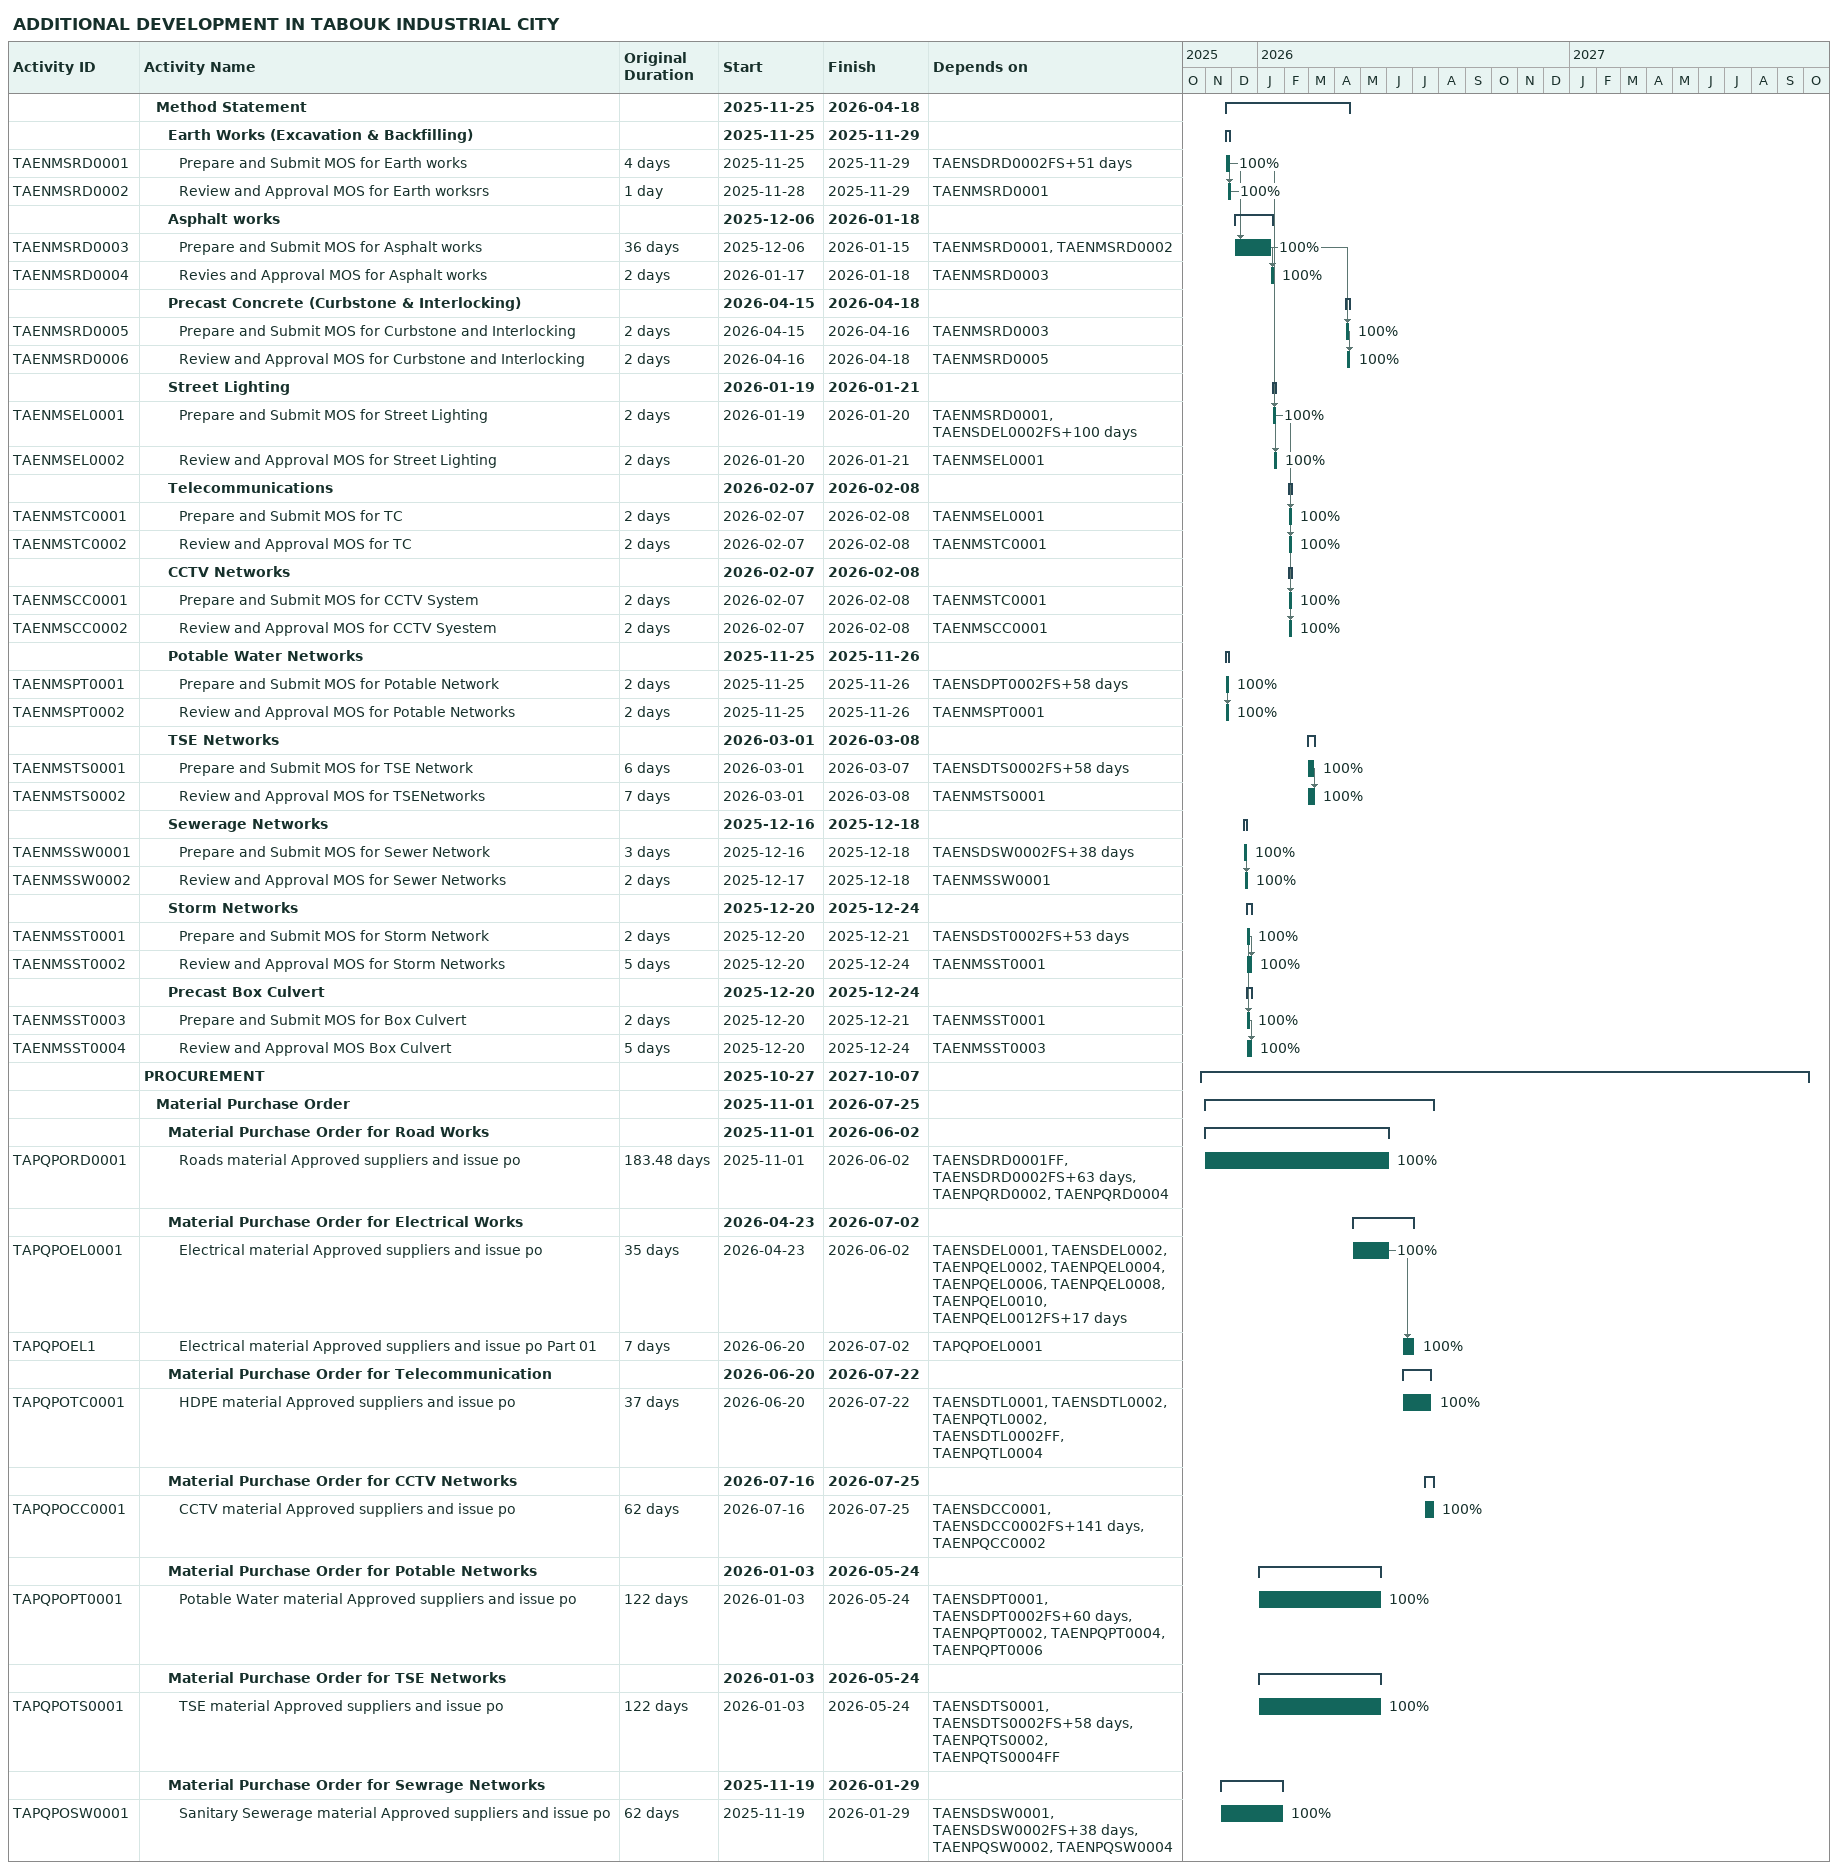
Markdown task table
ADDITIONAL DEVELOPMENT IN TABOUK INDUSTRIAL CITY

| ID | Level | Task | Original duration | Start | Finish | Predecessors | % complete |
|---|---|---|---|---|---|---|---|
|  | 2 | **Method Statement** |  | 2025-11-25 | 2026-04-18 |  |  |
|  | 3 | **Earth Works (Excavation & Backfilling)** |  | 2025-11-25 | 2025-11-29 |  |  |
| TAENMSRD0001 | 4 | Prepare and Submit MOS for Earth works | 4d | 2025-11-25 | 2025-11-29 | TAENSDRD0002FS+51d | 100 |
| TAENMSRD0002 | 4 | Review and Approval MOS for Earth worksrs | 1d | 2025-11-28 | 2025-11-29 | TAENMSRD0001 | 100 |
|  | 3 | **Asphalt works** |  | 2025-12-06 | 2026-01-18 |  |  |
| TAENMSRD0003 | 4 | Prepare and Submit MOS for Asphalt works | 36d | 2025-12-06 | 2026-01-15 | TAENMSRD0001, TAENMSRD0002 | 100 |
| TAENMSRD0004 | 4 | Revies and Approval MOS for Asphalt works | 2d | 2026-01-17 | 2026-01-18 | TAENMSRD0003 | 100 |
|  | 3 | **Precast Concrete (Curbstone & Interlocking)** |  | 2026-04-15 | 2026-04-18 |  |  |
| TAENMSRD0005 | 4 | Prepare and Submit MOS for Curbstone and Interlocking | 2d | 2026-04-15 | 2026-04-16 | TAENMSRD0003 | 100 |
| TAENMSRD0006 | 4 | Review and Approval MOS for Curbstone and Interlocking | 2d | 2026-04-16 | 2026-04-18 | TAENMSRD0005 | 100 |
|  | 3 | **Street Lighting** |  | 2026-01-19 | 2026-01-21 |  |  |
| TAENMSEL0001 | 4 | Prepare and Submit MOS for Street Lighting | 2d | 2026-01-19 | 2026-01-20 | TAENMSRD0001, TAENSDEL0002FS+100d | 100 |
| TAENMSEL0002 | 4 | Review and Approval MOS for Street Lighting | 2d | 2026-01-20 | 2026-01-21 | TAENMSEL0001 | 100 |
|  | 3 | **Telecommunications** |  | 2026-02-07 | 2026-02-08 |  |  |
| TAENMSTC0001 | 4 | Prepare and Submit MOS for TC | 2d | 2026-02-07 | 2026-02-08 | TAENMSEL0001 | 100 |
| TAENMSTC0002 | 4 | Review and Approval MOS for TC | 2d | 2026-02-07 | 2026-02-08 | TAENMSTC0001 | 100 |
|  | 3 | **CCTV Networks** |  | 2026-02-07 | 2026-02-08 |  |  |
| TAENMSCC0001 | 4 | Prepare and Submit MOS for CCTV System | 2d | 2026-02-07 | 2026-02-08 | TAENMSTC0001 | 100 |
| TAENMSCC0002 | 4 | Review and Approval MOS for CCTV Syestem | 2d | 2026-02-07 | 2026-02-08 | TAENMSCC0001 | 100 |
|  | 3 | **Potable Water Networks** |  | 2025-11-25 | 2025-11-26 |  |  |
| TAENMSPT0001 | 4 | Prepare and Submit MOS for Potable Network | 2d | 2025-11-25 | 2025-11-26 | TAENSDPT0002FS+58d | 100 |
| TAENMSPT0002 | 4 | Review and Approval MOS for Potable Networks | 2d | 2025-11-25 | 2025-11-26 | TAENMSPT0001 | 100 |
|  | 3 | **TSE Networks** |  | 2026-03-01 | 2026-03-08 |  |  |
| TAENMSTS0001 | 4 | Prepare and Submit MOS for TSE Network | 6d | 2026-03-01 | 2026-03-07 | TAENSDTS0002FS+58d | 100 |
| TAENMSTS0002 | 4 | Review and Approval MOS for TSENetworks | 7d | 2026-03-01 | 2026-03-08 | TAENMSTS0001 | 100 |
|  | 3 | **Sewerage Networks** |  | 2025-12-16 | 2025-12-18 |  |  |
| TAENMSSW0001 | 4 | Prepare and Submit MOS for Sewer Network | 3d | 2025-12-16 | 2025-12-18 | TAENSDSW0002FS+38d | 100 |
| TAENMSSW0002 | 4 | Review and Approval MOS for Sewer Networks | 2d | 2025-12-17 | 2025-12-18 | TAENMSSW0001 | 100 |
|  | 3 | **Storm Networks** |  | 2025-12-20 | 2025-12-24 |  |  |
| TAENMSST0001 | 4 | Prepare and Submit MOS for Storm Network | 2d | 2025-12-20 | 2025-12-21 | TAENSDST0002FS+53d | 100 |
| TAENMSST0002 | 4 | Review and Approval MOS for Storm Networks | 5d | 2025-12-20 | 2025-12-24 | TAENMSST0001 | 100 |
|  | 3 | **Precast Box Culvert** |  | 2025-12-20 | 2025-12-24 |  |  |
| TAENMSST0003 | 4 | Prepare and Submit MOS for Box Culvert | 2d | 2025-12-20 | 2025-12-21 | TAENMSST0001 | 100 |
| TAENMSST0004 | 4 | Review and Approval MOS Box Culvert | 5d | 2025-12-20 | 2025-12-24 | TAENMSST0003 | 100 |
|  | 1 | **PROCUREMENT** |  | 2025-10-27 | 2027-10-07 |  |  |
|  | 2 | **Material Purchase Order** |  | 2025-11-01 | 2026-07-25 |  |  |
|  | 3 | **Material Purchase Order for Road Works** |  | 2025-11-01 | 2026-06-02 |  |  |
| TAPQPORD0001 | 4 | Roads material Approved suppliers and issue po | 183.48d | 2025-11-01 | 2026-06-02 | TAENSDRD0001FF, TAENSDRD0002FS+63d, TAENPQRD0002, TAENPQRD0004 | 100 |
|  | 3 | **Material Purchase Order for Electrical Works** |  | 2026-04-23 | 2026-07-02 |  |  |
| TAPQPOEL0001 | 4 | Electrical material Approved suppliers and issue po | 35d | 2026-04-23 | 2026-06-02 | TAENSDEL0001, TAENSDEL0002, TAENPQEL0002, TAENPQEL0004, TAENPQEL0006, TAENPQEL0008, TAENPQEL0010, TAENPQEL0012FS+17d | 100 |
| TAPQPOEL1 | 4 | Electrical material Approved suppliers and issue po Part 01 | 7d | 2026-06-20 | 2026-07-02 | TAPQPOEL0001 | 100 |
|  | 3 | **Material Purchase Order for Telecommunication** |  | 2026-06-20 | 2026-07-22 |  |  |
| TAPQPOTC0001 | 4 | HDPE material Approved suppliers and issue po | 37d | 2026-06-20 | 2026-07-22 | TAENSDTL0001, TAENSDTL0002, TAENPQTL0002, TAENSDTL0002FF, TAENPQTL0004 | 100 |
|  | 3 | **Material Purchase Order for CCTV Networks** |  | 2026-07-16 | 2026-07-25 |  |  |
| TAPQPOCC0001 | 4 | CCTV material Approved suppliers and issue po | 62d | 2026-07-16 | 2026-07-25 | TAENSDCC0001, TAENSDCC0002FS+141d, TAENPQCC0002 | 100 |
|  | 3 | **Material Purchase Order for Potable Networks** |  | 2026-01-03 | 2026-05-24 |  |  |
| TAPQPOPT0001 | 4 | Potable Water material Approved suppliers and issue po | 122d | 2026-01-03 | 2026-05-24 | TAENSDPT0001, TAENSDPT0002FS+60d, TAENPQPT0002, TAENPQPT0004, TAENPQPT0006 | 100 |
|  | 3 | **Material Purchase Order for TSE Networks** |  | 2026-01-03 | 2026-05-24 |  |  |
| TAPQPOTS0001 | 4 | TSE material Approved suppliers and issue po | 122d | 2026-01-03 | 2026-05-24 | TAENSDTS0001, TAENSDTS0002FS+58d, TAENPQTS0002, TAENPQTS0004FF | 100 |
|  | 3 | **Material Purchase Order for Sewrage Networks** |  | 2025-11-19 | 2026-01-29 |  |  |
| TAPQPOSW0001 | 4 | Sanitary Sewerage material Approved suppliers and issue po | 62d | 2025-11-19 | 2026-01-29 | TAENSDSW0001, TAENSDSW0002FS+38d, TAENPQSW0002, TAENPQSW0004 | 100 |
